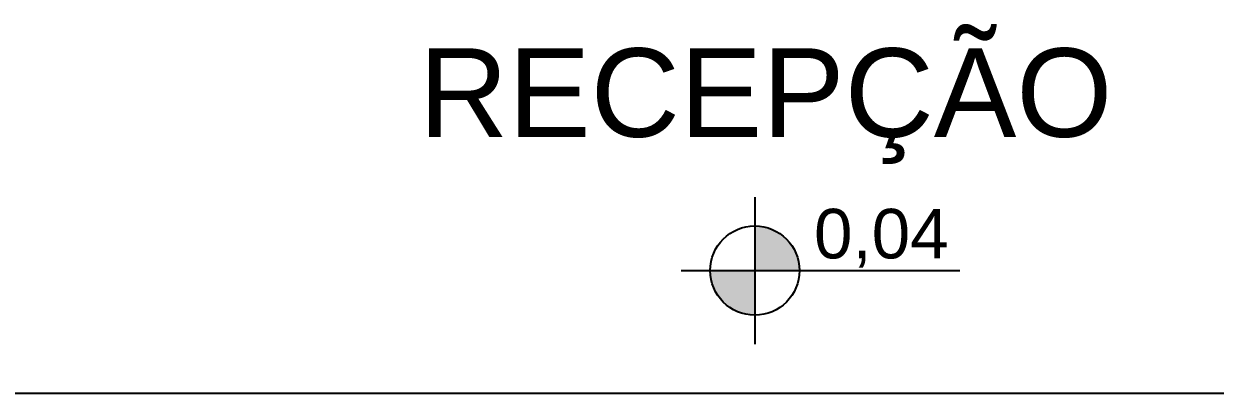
# Model space of a CAD drawing. Header units: millimetres. Extents: x 3212 to 6878, y 1640 to 3386.
# Drawn here: x 3316.907 to 3318.31, y 1642.452 to 1642.886 of the extents above; entities that cross this region are included whole.
import ezdxf

# ---------------------------------------------------------------- set-up
doc = ezdxf.new("R2010")
doc.units = ezdxf.units.MM
doc.header["$LTSCALE"] = 0.8
for name, color, linetype in [('A-PEN-B', 5, 'Continuous'), ('A-PEN-W', 7, 'Continuous'), ('A-PEN-Y', 2, 'Continuous'), ('NIVEIS', 1, 'Continuous')]:
    doc.layers.add(name, color=color, linetype=linetype)
doc.styles.add('CARIMBO_DADOS', font='arial.ttf', dxfattribs={"height": 0.1})
doc.styles.add('T20', font='PORT2', dxfattribs={"height": 0.2})
doc.styles.add('TEXT', font='arial.ttf')

# ---------------------------------------------------------------- blocks, each defined once
blk = doc.blocks.new('cotas')
at = {"layer": 'A-PEN-Y'}
h = blk.add_hatch(color=256, dxfattribs=at)
h.paths.add_polyline_path([(0.135, 0, 0.414214), (0, 0.135), (0, 0)])
h.paths.add_polyline_path([(0, 0), (-0.135, 0, 0.414214), (0, -0.135)])
at = {"layer": 'A-PEN-W'}
for p, q in [((0, 0.2226), (0, -0.2226)), ((-0.2226, 0), (0.621, 0))]:
    blk.add_line(p, q, dxfattribs=at)
blk.add_circle((0, 0), 0.135, dxfattribs=at)
at = {"layer": 'A-PEN-W', "style": 'T20'}
blk.add_attdef('COTA', (0.1674, 0.0378), '', height=0.15, dxfattribs=at)

msp = doc.modelspace()

# ---------------------------------------------------------------- linework, layer by layer
at = {"layer": 'A-PEN-B', "ltscale": 0.05}
msp.add_line((3315.7544, 1642.4516), (3319.2749, 1642.4516), dxfattribs=at)

# ---------------------------------------------------------------- block references
at = {"layer": 'NIVEIS', "color": 1}
ref = msp.add_blockref('cotas', (3317.7681, 1642.5958), dxfattribs=dict(at, xscale=0.3888717778383832, yscale=0.3888717778396463, zscale=0.3888717778396463))
ref.add_attrib('COTA', '0,04', (3317.8378, 1642.6101), dxfattribs={"color": 1, "height": 0.05833, "style": 'TEXT'})

# ---------------------------------------------------------------- texts
at = {"color": 230, "insert": (3317.7809, 1642.7892), "char_height": 0.10416, "attachment_point": 5, "style": 'CARIMBO_DADOS'}
msp.add_mtext('RECEPÇÃO', dxfattribs=at)

doc.saveas('drawing.dxf')
